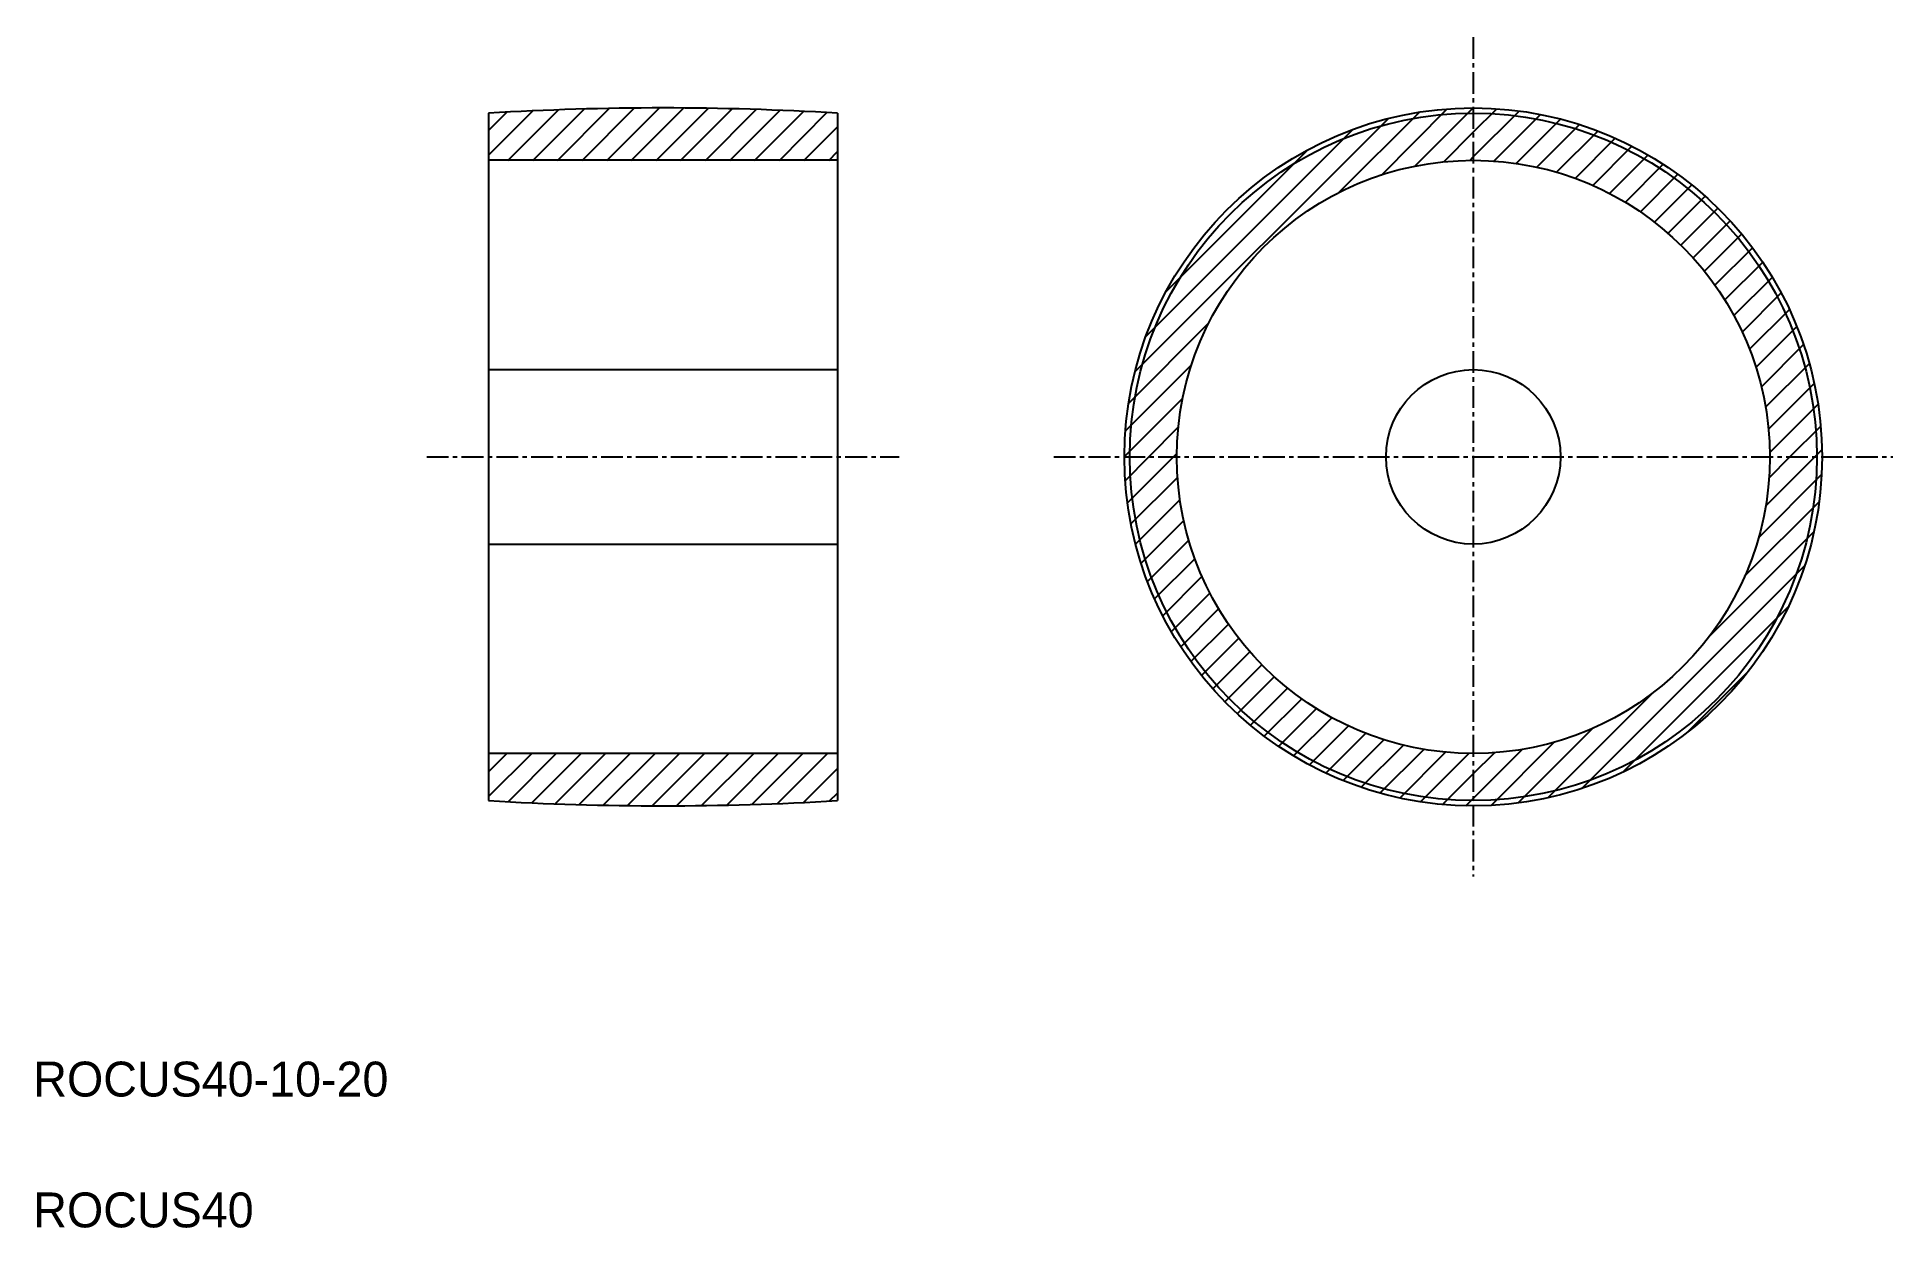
# Model space of a CAD drawing. Extents: x 5 to 112, y 5 to 73.
import ezdxf

# ---------------------------------------------------------------- set-up
doc = ezdxf.new("R2010")
doc.units = 0
doc.linetypes.add('CENTER', pattern=[2, 1.25, -0.25, 0.25, -0.25])
doc.layers.get('0').update_dxf_attribs({"linetype": 'CONTINUOUS'})
doc.layers.add('CENTER', color=1, linetype='CENTER')

# ---------------------------------------------------------------- blocks, each defined once
blk = doc.blocks.new('*X4')
at = {"color": 0, "linetype": 'CONTINUOUS'}
for p, q in [((31.11, 66.46), (33.64, 69)), ((31.11, 67.87), (32.15, 68.92)), ((32.22, 66.16), (35.12, 69.06)), ((33.64, 66.16), (36.58, 69.1)), ((35.05, 66.16), (38.02, 69.14)), ((36.47, 66.16), (39.46, 69.16)), ((37.88, 66.16), (40.88, 69.16)), ((39.29, 66.16), (42.29, 69.16)), ((40.71, 66.16), (43.69, 69.14)), ((42.12, 66.16), (45.07, 69.12)), ((43.54, 66.16), (46.45, 69.08)), ((44.95, 66.16), (47.82, 69.03)), ((46.36, 66.16), (49.17, 68.97)), ((47.78, 66.16), (50.51, 68.9)), ((68.17, 54.03), (82.71, 68.56)), ((79.88, 64.33), (84.48, 68.92)), ((82.3, 65.32), (86.08, 69.11)), ((84.21, 65.83), (87.55, 69.16)), ((87.57, 67.77), (88.92, 69.12)), ((87.57, 66.36), (90.2, 68.99)), ((88.75, 66.12), (91.42, 68.79)), ((90.03, 65.99), (92.57, 68.53)), ((91.22, 65.77), (93.67, 68.21)), ((49.19, 66.16), (51.11, 68.08)), ((68.8, 56.07), (80.66, 67.93)), ((85.88, 66.08), (87.57, 67.77)), ((92.35, 65.48), (94.71, 67.84)), ((93.41, 65.13), (95.71, 67.43)), ((50.61, 66.16), (51.11, 66.66)), ((69.96, 58.65), (78.09, 66.77)), ((87.38, 66.16), (87.57, 66.36)), ((94.42, 64.72), (96.67, 66.97)), ((95.38, 64.26), (97.59, 66.47)), ((96.29, 63.76), (98.46, 65.94)), ((97.15, 63.21), (99.3, 65.36)), ((97.97, 62.61), (100.1, 64.75)), ((98.74, 61.98), (100.87, 64.1)), ((99.48, 61.3), (101.6, 63.42)), ((100.17, 60.57), (102.3, 62.7)), ((100.82, 59.81), (102.96, 61.94)), ((101.43, 59.01), (103.58, 61.15)), ((102, 58.16), (104.17, 60.33)), ((102.52, 57.26), (104.72, 59.46)), ((102.99, 56.32), (105.23, 58.56)), ((103.41, 55.33), (105.7, 57.61)), ((67.81, 52.25), (72.41, 56.85)), ((103.78, 54.28), (106.13, 56.63)), ((104.09, 53.18), (106.51, 55.6)), ((67.63, 50.66), (71.41, 54.44)), ((104.33, 52.01), (106.84, 54.52)), ((104.5, 50.76), (107.12, 53.38)), ((67.57, 49.19), (70.9, 52.52)), ((104.57, 49.41), (107.34, 52.19)), ((68.96, 49.16), (70.65, 50.86)), ((105.73, 49.16), (107.49, 50.92)), ((67.62, 47.82), (68.96, 49.16)), ((67.74, 46.53), (70.38, 49.16)), ((70.38, 49.16), (70.57, 49.36)), ((104.34, 46.35), (107.15, 49.16)), ((104.53, 47.96), (105.73, 49.16)), ((107.15, 49.16), (107.57, 49.58)), ((67.94, 45.32), (70.61, 47.98)), ((103.93, 44.53), (107.54, 48.15)), ((68.21, 44.16), (70.75, 46.71)), ((103.13, 42.32), (107.4, 46.59)), ((68.52, 43.07), (70.97, 45.51)), ((101.11, 38.89), (107.11, 44.88)), ((68.89, 42.02), (71.26, 44.39)), ((69.3, 41.02), (71.61, 43.32)), ((93.8, 30.16), (106.58, 42.94)), ((69.76, 40.06), (72.01, 42.31)), ((70.26, 39.15), (72.47, 41.36)), ((70.8, 38.27), (72.97, 40.45)), ((96.15, 31.1), (105.64, 40.58)), ((71.37, 37.43), (73.53, 39.58)), ((71.99, 36.63), (74.12, 38.77)), ((72.63, 35.86), (74.76, 37.99)), ((73.32, 35.13), (75.44, 37.25)), ((74.04, 34.44), (76.16, 36.56)), ((99.83, 33.36), (103.37, 36.9)), ((74.79, 33.78), (76.92, 35.91)), ((75.58, 33.16), (77.73, 35.3)), ((91.85, 29.63), (97.85, 35.62)), ((76.41, 32.57), (78.58, 34.74)), ((77.27, 32.02), (79.47, 34.22)), ((78.18, 31.51), (80.41, 33.74)), ((79.12, 31.04), (81.4, 33.32)), ((90.14, 29.33), (94.41, 33.6)), ((31.11, 29.69), (33.58, 32.16)), ((31.11, 31.11), (32.16, 32.16)), ((32.23, 29.4), (34.99, 32.16)), ((33.58, 29.33), (36.41, 32.16)), ((34.93, 29.28), (37.82, 32.16)), ((36.3, 29.23), (39.23, 32.16)), ((37.68, 29.2), (40.65, 32.16)), ((39.08, 29.18), (42.06, 32.16)), ((40.48, 29.16), (43.48, 32.16)), ((41.89, 29.17), (44.89, 32.16)), ((43.32, 29.18), (46.31, 32.16)), ((44.76, 29.2), (47.72, 32.16)), ((46.21, 29.24), (49.13, 32.16)), ((47.68, 29.29), (50.55, 32.16)), ((80.11, 30.61), (82.45, 32.95)), ((81.14, 30.23), (83.56, 32.64)), ((82.22, 29.89), (84.73, 32.4)), ((83.35, 29.61), (85.98, 32.24)), ((84.55, 29.39), (87.32, 32.17)), ((87.57, 29.59), (90.38, 32.4)), ((87.57, 31), (88.78, 32.21)), ((88.59, 29.19), (92.2, 32.81)), ((49.16, 29.36), (51.11, 31.31)), ((85.81, 29.24), (87.57, 31)), ((50.65, 29.44), (51.11, 29.89)), ((87.15, 29.17), (87.57, 29.59))]:
    blk.add_line(p, q, dxfattribs=at)

msp = doc.modelspace()

# ---------------------------------------------------------------- linework, layer by layer
at = {"color": 7, "linetype": 'CONTINUOUS'}
for p, q in [((31.105126, 68.863717), (31.105126, 29.463717)), ((51.105126, 68.863717), (51.105126, 29.463717)), ((51.105126, 66.163717), (31.105126, 66.163717)), ((51.105126, 59.013717), (51.105126, 59.013817)), ((31.105126, 54.163717), (51.105126, 54.163717)), ((51.105126, 49.163717), (51.105226, 49.163717)), ((31.105126, 44.163717), (51.105126, 44.163717)), ((51.105126, 32.163717), (31.105126, 32.163717))]:
    msp.add_line(p, q, dxfattribs=at)
for radius in [20, 19.7, 17, 5]:
    msp.add_circle((87.570217, 49.163717), radius, dxfattribs=at)
for centre, start, end in [((41.105126, -97.65295), 86.563284, 93.436716), ((41.105126, 195.980384), 266.563284, 273.436716)]:
    msp.add_arc(centre, 166.816667, start, end, dxfattribs=at)
at = {"layer": 'CENTER', "color": 1, "linetype": 'CENTER'}
for p, q in [((87.570217, 73.224392), (87.570217, 25.103042)), ((27.557091, 49.163717), (54.65316, 49.163717)), ((63.509542, 49.163717), (111.630891, 49.163717))]:
    msp.add_line(p, q, dxfattribs=at)

# ---------------------------------------------------------------- block references
at = {"color": 3, "linetype": 'CONTINUOUS'}
msp.add_blockref('*X4', (0, 0), dxfattribs=at)

# ---------------------------------------------------------------- texts
at = {"color": 7, "linetype": 'CONTINUOUS'}
for s, p in [('ROCUS40-10-20', (5, 12.5)), ('ROCUS40', (5, 5))]:
    msp.add_text(s, height=2, dxfattribs=at).set_placement(p)

doc.saveas('drawing.dxf')
